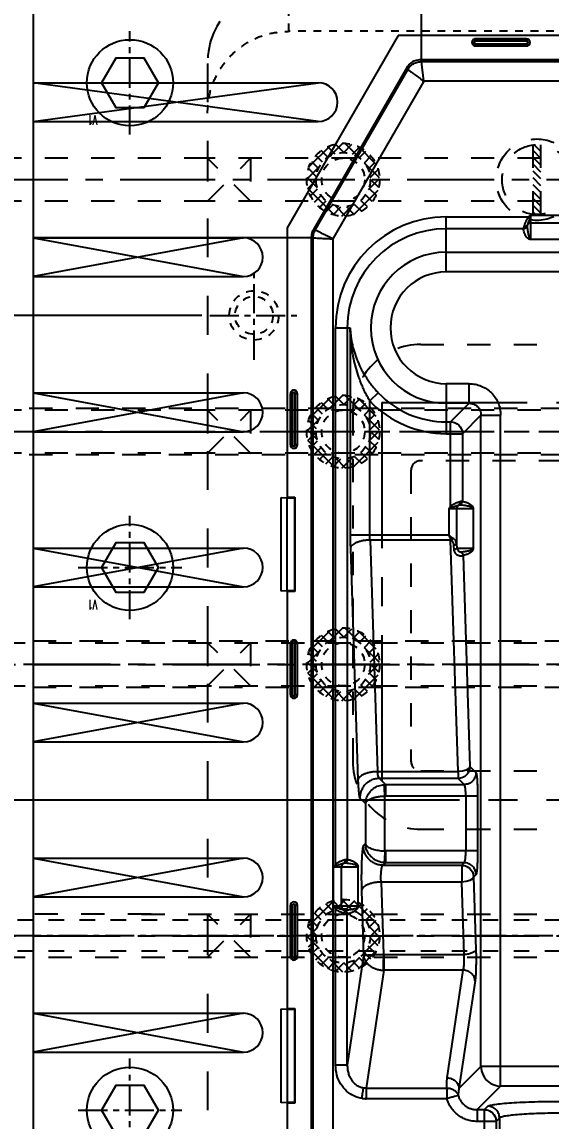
# Model space of a CAD drawing. Extents: x 14103 to 19353, y -3233 to 932.
# Drawn here: x 16831.5 to 16968, y 371.1 to 654.8 of the extents above; entities that cross this region are included whole.
import ezdxf
from ezdxf.enums import TextEntityAlignment as Align

# ---------------------------------------------------------------- set-up
doc = ezdxf.new("R2010")
doc.units = 0
doc.header["$LTSCALE"] = 20
doc.header["$MEASUREMENT"] = 0
for name, pattern in [('CENTER', [0.6, 0.375, -0.075, 0.075, -0.075]), ('DASHED', [0.2, 0.1, -0.1]), ('HIDDEN', [0.2, 0.1, -0.1]), ('SOLID', [0])]:
    doc.linetypes.add(name, pattern=pattern)
doc.layers.get('DEFPOINTS').update_dxf_attribs({"linetype": 'CONTINUOUS'})
for name, color, linetype in [('3a', 7, 'CONTINUOUS'), ('CK_LEVEL_1', 1, 'SOLID'), ('DEFAULT_2', 8, 'HIDDEN'), ('DIM', 3, 'CONTINUOUS'), ('HOLD DOWN', 7, 'CONTINUOUS'), ('OIL', 7, 'CONTINUOUS'), ('SCREW', 7, 'CONTINUOUS'), ('VENTING', 7, 'CONTINUOUS'), ('WATER', 9, 'HIDDEN'), ('water-2', 7, 'CONTINUOUS')]:
    doc.layers.add(name, color=color, linetype=linetype)
doc.styles.add('lxy2', font='txt.shx', dxfattribs={"width": 0.6})
doc.dimstyles.new('10', dxfattribs={"dimtxt": 10, "dimasz": 5, "dimexe": 2.5, "dimexo": 0, "dimgap": 1, "dimtad": 0, "dimdsep": 46, "dimtxsty": 'lxy2', "dimcen": -3, "dimclrd": 113, "dimclre": 113, "dimclrt": 3, "dimazin": 2, "dimtfac": 1, "dimtofl": 0, "dimtmove": 0, "dimatfit": 3, "dimfxl": 1, "dimtolj": 1, "dimtzin": 0, "dimarcsym": 0})

# ---------------------------------------------------------------- blocks, each defined once
blk = doc.blocks.new('*D97')
at = {"layer": 'DEFPOINTS', "color": 0}
for p in [(16564.92, 864.09), (16654.36, 864.09), (17204.36, 164.09)]:
    blk.add_point(p, dxfattribs=at)
at = {"layer": 'DIM', "color": 113, "lineweight": -2}
blk.add_line((16654.36, 864.09), (16564.92, 864.09), dxfattribs=at)
at = {"layer": 'DIM', "color": 3, "insert": (16556.92, 864.09), "char_height": 10, "attachment_point": 5, "style": 'lxy2'}
blk.add_mtext('\\A1;700', dxfattribs=at)
blk = doc.blocks.new('*D88')
at = {"layer": 'DEFPOINTS', "color": 0}
for p in [(16564.92, 709.09), (16854.36, 709.09), (17204.36, 164.09)]:
    blk.add_point(p, dxfattribs=at)
at = {"layer": 'DIM', "color": 113, "lineweight": -2}
blk.add_line((16854.36, 709.09), (16564.92, 709.09), dxfattribs=at)
at = {"layer": 'DIM', "color": 3, "insert": (16555.92, 709.09), "char_height": 10, "attachment_point": 5, "style": 'lxy2'}
blk.add_mtext('\\A1;545', dxfattribs=at)
blk = doc.blocks.new('*D100')
at = {"layer": 'DEFPOINTS', "color": 0}
for p in [(16564.92, 419.09), (16654.36, 419.09), (17204.36, 164.09)]:
    blk.add_point(p, dxfattribs=at)
at = {"layer": 'DIM', "color": 113, "lineweight": -2}
blk.add_line((16654.36, 419.09), (16564.92, 419.09), dxfattribs=at)
at = {"layer": 'DIM', "color": 3, "insert": (16555.92, 419.09), "char_height": 10, "attachment_point": 5, "style": 'lxy2'}
blk.add_mtext('\\A1;255', dxfattribs=at)
blk = doc.blocks.new('*D99')
at = {"layer": 'DEFPOINTS', "color": 0}
for p in [(16564.92, 489.09), (16654.36, 489.09), (17204.36, 164.09)]:
    blk.add_point(p, dxfattribs=at)
at = {"layer": 'DIM', "color": 113, "lineweight": -2}
blk.add_line((16654.36, 489.09), (16564.92, 489.09), dxfattribs=at)
at = {"layer": 'DIM', "color": 3, "insert": (16555.92, 489.09), "char_height": 10, "attachment_point": 5, "style": 'lxy2'}
blk.add_mtext('\\A1;325', dxfattribs=at)
blk = doc.blocks.new('*D98')
at = {"layer": 'DEFPOINTS', "color": 0}
for p in [(16564.92, 549.09), (16661.38, 549.09), (17204.36, 164.09)]:
    blk.add_point(p, dxfattribs=at)
at = {"layer": 'DIM', "color": 113, "lineweight": -2}
blk.add_line((16661.38, 549.09), (16564.92, 549.09), dxfattribs=at)
at = {"layer": 'DIM', "color": 3, "insert": (16555.92, 549.09), "char_height": 10, "attachment_point": 5, "style": 'lxy2'}
blk.add_mtext('\\A1;385', dxfattribs=at)
blk = doc.blocks.new('*D96')
at = {"layer": 'DEFPOINTS', "color": 0}
for p in [(16564.92, 614.09), (16661.38, 614.09), (17204.36, 164.09)]:
    blk.add_point(p, dxfattribs=at)
at = {"layer": 'DIM', "color": 113, "lineweight": -2}
blk.add_line((16661.38, 614.09), (16564.92, 614.09), dxfattribs=at)
at = {"layer": 'DIM', "color": 3, "insert": (16556.42, 614.09), "char_height": 10, "attachment_point": 5, "style": 'lxy2'}
blk.add_mtext('\\A1;450', dxfattribs=at)
blk = doc.blocks.new('*D95')
at = {"layer": 'DEFPOINTS', "color": 0}
for p in [(16564.92, 464.09), (16596.36, 464.09), (17204.36, 164.09)]:
    blk.add_point(p, dxfattribs=at)
at = {"layer": 'DIM', "color": 113, "lineweight": -2}
blk.add_line((16596.36, 464.09), (16564.92, 464.09), dxfattribs=at)
at = {"layer": 'DIM', "color": 3, "insert": (16556.92, 464.09), "char_height": 10, "attachment_point": 5, "style": 'lxy2'}
blk.add_mtext('\\A1;300', dxfattribs=at)
blk = doc.blocks.new('*D94')
at = {"layer": 'DEFPOINTS', "color": 0}
for p in [(16564.92, 579.09), (16877.93, 579.09), (17204.36, 164.09)]:
    blk.add_point(p, dxfattribs=at)
at = {"layer": 'DIM', "color": 113, "lineweight": -2}
for p, q in [((16574.92, 579.09), (16564.92, 579.09)), ((16584.92, 579.09), (16574.92, 579.09)), ((16877.93, 579.09), (16584.92, 579.09))]:
    blk.add_line(p, q, dxfattribs=at)
at = {"layer": 'DIM', "color": 3, "insert": (16556.92, 579.09), "char_height": 10, "attachment_point": 5, "style": 'lxy2'}
blk.add_mtext('\\A1;415', dxfattribs=at)
blk = doc.blocks.new('*D89')
at = {"layer": 'DEFPOINTS', "color": 0}
for p in [(16564.92, 664.09), (16900.36, 664.09), (17204.36, 164.09)]:
    blk.add_point(p, dxfattribs=at)
at = {"layer": 'DIM', "color": 113, "lineweight": -2}
blk.add_line((16900.36, 664.09), (16564.92, 664.09), dxfattribs=at)
at = {"layer": 'DIM', "color": 3, "insert": (16556.92, 664.09), "char_height": 10, "attachment_point": 5, "style": 'lxy2'}
blk.add_mtext('\\A1;500', dxfattribs=at)
blk = doc.blocks.new('*D87')
at = {"layer": 'DEFPOINTS', "color": 0}
for p in [(16564.92, 454.09), (16924.36, 454.09), (17204.36, 164.09)]:
    blk.add_point(p, dxfattribs=at)
at = {"layer": 'DIM', "color": 113, "lineweight": -2}
blk.add_line((16924.36, 454.09), (16564.92, 454.09), dxfattribs=at)
at = {"layer": 'DIM', "color": 3, "insert": (16556.42, 454.09), "char_height": 10, "attachment_point": 5, "style": 'lxy2'}
blk.add_mtext('\\A1;290', dxfattribs=at)
blk = doc.blocks.new('AC_LXY_BLK610')
at = {"layer": 'SCREW', "color": 1, "linetype": 'CENTER'}
for p, q in [((0, 13.33), (0, -13.34)), ((13.33, 0), (-13.34, 0))]:
    blk.add_line(p, q, dxfattribs=at)
at = {"layer": 'SCREW', "color": 0, "linetype": 'ByBlock'}
blk.add_lwpolyline([(-3.67, 6.35), (-7.33, 0), (-3.67, -6.35), (3.67, -6.35), (7.33, 0), (3.67, 6.35)], close=True, dxfattribs=at)
blk.add_circle((0, 0), 11.11, dxfattribs=at)
at = {"layer": 'SCREW', "style": 'lxy2', "width": 0.6}
blk.add_text('V1', height=2.5, dxfattribs=at).set_placement((9.63, 9.63), align=Align.MIDDLE_CENTER)

msp = doc.modelspace()

# ---------------------------------------------------------------- hatches: boundary and pattern name
at = {"layer": 'WATER', "linetype": 'ByBlock'}
h = msp.add_hatch(dxfattribs=at)
h.set_pattern_fill('ANSI37', color=256, scale=15, angle=90, style=0)
h.set_pattern_definition([(225, (17655.6568, 15819.0324), (-1.32582521, 1.32582521), []), (135, (17655.6568, 15819.0324), (1.32582521, 1.32582521), [])])
edge = h.paths.add_edge_path(flags=16)
edge.add_arc((16914.363, 614.09), 7, 0, 360)
edge = h.paths.add_edge_path()
edge.add_arc((16914.363, 614.09), 9.396, 0, 360)
at = {"layer": 'WATER', "linetype": 'HIDDEN', "ltscale": 3}
h = msp.add_hatch(dxfattribs=at)
h.set_pattern_fill('ANSI31', color=256, scale=10, angle=90, style=0)
h.set_pattern_definition([(135, (13093.275, 2274.9012), (-0.88388348, -0.88388348), [])])
h.paths.add_polyline_path([(16963.363, 623.035), (16963.363, 608.53), (16965.363, 608.53), (16965.363, 623.035, 0.0557281)])
h.paths.add_polyline_path([(16965.363, 614.09), (16963.363, 614.09), (16963.363, 608.53), (16965.363, 608.53)], flags=16)
h.paths.add_polyline_path([(16965.363, 619.65), (16963.363, 619.65), (16963.363, 614.09), (16965.363, 614.09)], flags=16)
h.paths.add_polyline_path([(16965.363, 605.146), (16965.363, 619.65), (16963.363, 619.65), (16963.363, 605.146, 0.0557281)])
at = {"layer": 'WATER', "linetype": 'ByBlock'}
h = msp.add_hatch(dxfattribs=at)
h.set_pattern_fill('ANSI37', color=256, scale=15, angle=90, style=0)
h.set_pattern_definition([(225, (17655.6568, 15754.0324), (-1.32582521, 1.32582521), []), (135, (17655.6568, 15754.0324), (1.32582521, 1.32582521), [])])
edge = h.paths.add_edge_path(flags=16)
edge.add_arc((16914.363, 549.09), 7, 0, 360)
edge = h.paths.add_edge_path()
edge.add_arc((16914.363, 549.09), 9.396, 0, 360)
h = msp.add_hatch(dxfattribs=at)
h.set_pattern_fill('ANSI37', color=256, scale=15, angle=90, style=0)
h.set_pattern_definition([(225, (17655.6568, 15694.0324), (-1.32582521, 1.32582521), []), (135, (17655.6568, 15694.0324), (1.32582521, 1.32582521), [])])
edge = h.paths.add_edge_path(flags=16)
edge.add_arc((16914.363, 489.09), 7, 0, 360)
edge = h.paths.add_edge_path()
edge.add_arc((16914.363, 489.09), 9.396, 0, 360)
h = msp.add_hatch(dxfattribs=at)
h.set_pattern_fill('ANSI37', color=256, scale=15, angle=90, style=0)
h.set_pattern_definition([(135, (17655.6568, -14785.852), (-1.32582521, -1.32582521), []), (225, (17655.6568, -14785.852), (1.32582521, -1.32582521), [])])
edge = h.paths.add_edge_path(flags=16)
edge.add_arc((16914.363, 419.09), 7, 0, 360)
edge = h.paths.add_edge_path()
edge.add_arc((16914.363, 419.09), 9.396, 0, 360)

# ---------------------------------------------------------------- linework, layer by layer
at = {"layer": '3a', "color": 4, "linetype": 'Continuous'}
for p, q in [((16928.538, 651.271), (16899.878, 601.632)), ((16989.421, 651.271), (16928.538, 651.271)), ((16961.686, 650.408), (16948.491, 650.408)), ((16948.491, 649.839), (16948.491, 650.408)), ((16948.491, 650.372), (16961.686, 650.372)), ((16961.686, 649.839), (16948.491, 649.839)), ((16961.686, 650.408), (16961.686, 649.839)), ((16948.491, 649.151), (16961.686, 649.151)), ((16948.491, 648.581), (16948.491, 649.151)), ((16961.686, 648.617), (16948.491, 648.617)), ((16948.491, 648.581), (16961.686, 648.581)), ((16961.686, 648.581), (16961.686, 649.151)), ((16982.601, 645.018), (16934.288, 645.018)), ((16934.288, 645.018), (16934.558, 644.551)), ((16934.558, 644.551), (16982.147, 644.551)), ((16935.143, 639.479), (16934.558, 644.551)), ((16930.774, 642.989), (16906.675, 601.248)), ((16907.142, 601.123), (16931.044, 642.522)), ((16931.044, 642.522), (16930.774, 642.989)), ((16935.143, 639.479), (16911.67, 598.822)), ((16981.213, 639.479), (16935.143, 639.479)), ((16940.974, 604.48), (16962.13, 604.48)), ((16940.974, 590.306), (16940.974, 604.48)), ((16962.13, 604.48), (16962.461, 604.064)), ((16962.793, 604.967), (16972.943, 604.967)), ((16962.793, 598.661), (16962.793, 604.967)), ((16899.878, 601.632), (16899.878, 532.245)), ((16962.793, 602.949), (16972.943, 602.949)), ((16906.132, 599.219), (16906.132, 286.674)), ((16906.598, 599.094), (16906.132, 599.219)), ((16906.598, 286.674), (16906.598, 599.094)), ((16906.675, 601.248), (16907.142, 601.123)), ((16911.67, 598.822), (16911.67, 286.674)), ((16960.865, 601.442), (16940.974, 601.442)), ((16972.943, 598.658), (16962.793, 598.658)), ((16940.974, 595.369), (16995.784, 595.369)), ((16995.784, 590.306), (16940.974, 590.306)), ((16912.385, 437.498), (16912.385, 575.89)), ((16912.385, 575.89), (16916.172, 575.89)), ((16915.423, 575.89), (16915.423, 438.763)), ((16916.172, 575.89), (16916.172, 522.434)), ((16923.43, 559.114), (16921.235, 557.015)), ((16940.974, 561.475), (16940.974, 548.578)), ((16946.879, 561.475), (16940.974, 561.475)), ((16946.879, 556.412), (16946.879, 561.475)), ((16900.741, 558.889), (16900.741, 545.694)), ((16900.741, 558.889), (16901.311, 558.889)), ((16900.777, 545.694), (16900.777, 558.889)), ((16901.311, 558.889), (16901.311, 545.694)), ((16901.999, 545.694), (16901.999, 558.889)), ((16902.568, 558.889), (16901.999, 558.889)), ((16902.533, 558.889), (16902.533, 545.694)), ((16902.568, 545.694), (16902.568, 558.889)), ((16921.235, 522.434), (16921.235, 557.015)), ((16946.879, 556.412), (16940.974, 556.412)), ((16942.083, 551.616), (16946.879, 556.412)), ((16949.916, 553.374), (16945.12, 548.578)), ((16949.916, 385.376), (16949.916, 553.374)), ((16949.916, 553.374), (16954.979, 553.374)), ((16954.979, 380.314), (16954.979, 553.374)), ((16940.974, 551.616), (16942.083, 551.616)), ((16942.083, 529.863), (16942.083, 551.616)), ((16940.974, 548.578), (16945.12, 548.578)), ((16945.12, 548.578), (16945.12, 531.128)), ((16901.311, 545.694), (16900.741, 545.694)), ((16902.568, 545.694), (16901.999, 545.694)), ((16898.356, 507.983), (16898.356, 532.147)), ((16898.356, 532.147), (16899.878, 532.068)), ((16899.878, 532.245), (16901.908, 532.245)), ((16899.878, 508.062), (16899.878, 532.068)), ((16899.878, 532.068), (16901.82, 532.068)), ((16900.073, 532.245), (16899.985, 532.157)), ((16901.82, 532.068), (16901.908, 532.245)), ((16901.82, 532.068), (16901.82, 508.062)), ((16901.908, 532.245), (16901.908, 507.885)), ((16941.595, 529.2), (16941.595, 522.434)), ((16947.901, 529.2), (16941.595, 529.2)), ((16942.498, 529.532), (16942.083, 529.863)), ((16943.614, 529.2), (16943.614, 520.168)), ((16947.904, 529.2), (16947.904, 519.05)), ((16941.595, 522.434), (16916.172, 522.434)), ((16942.083, 521.147), (16921.288, 521.147)), ((16921.288, 521.147), (16923.236, 461.416)), ((16942.083, 521.382), (16942.083, 521.147)), ((16944.03, 461.416), (16942.083, 521.147)), ((16942.841, 519.757), (16942.906, 518.641)), ((16943.614, 520.168), (16943.669, 519.05)), ((16916.225, 519.002), (16918.173, 459.271)), ((16943.669, 519.05), (16947.901, 519.05)), ((16945.292, 517.153), (16947.068, 462.702)), ((16899.878, 508.062), (16898.356, 507.983)), ((16901.82, 508.062), (16899.878, 508.062)), ((16899.878, 507.885), (16899.878, 400.295)), ((16901.908, 507.885), (16899.878, 507.885)), ((16900.073, 507.885), (16899.985, 507.973)), ((16901.908, 507.885), (16901.82, 508.062)), ((16900.741, 494.436), (16900.741, 481.241)), ((16900.741, 494.436), (16901.311, 494.436)), ((16900.777, 481.241), (16900.777, 494.436)), ((16901.311, 494.436), (16901.311, 481.241)), ((16901.999, 481.241), (16901.999, 494.436)), ((16902.568, 494.436), (16901.999, 494.436)), ((16902.533, 494.436), (16902.533, 481.241)), ((16902.568, 481.241), (16902.568, 494.436)), ((16901.311, 481.241), (16900.741, 481.241)), ((16902.568, 481.241), (16901.999, 481.241)), ((16947.068, 462.702), (16948.646, 461.125)), ((16923.236, 461.416), (16944.03, 461.416)), ((16944.03, 459.665), (16923.711, 459.665)), ((16923.711, 459.665), (16925.288, 458.087)), ((16944.03, 461.416), (16944.03, 459.665)), ((16945.608, 458.087), (16944.03, 459.665)), ((16925.288, 458.087), (16945.608, 458.087)), ((16925.288, 458.087), (16925.288, 455.05)), ((16918.648, 454.602), (16920.094, 453.157)), ((16925.156, 440.955), (16925.156, 455.045)), ((16949.042, 455.05), (16925.288, 455.05)), ((16946.004, 455.05), (16946.004, 440.951)), ((16949.042, 455.05), (16949.042, 440.951)), ((16920.094, 453.157), (16920.094, 442.844)), ((16920.094, 442.844), (16919.577, 442.327)), ((16949.042, 440.951), (16925.288, 440.951)), ((16925.288, 440.951), (16925.288, 437.913)), ((16912.385, 437.498), (16912.801, 437.167)), ((16925.288, 437.913), (16924.639, 437.264)), ((16924.639, 437.264), (16944.959, 437.264)), ((16945.608, 437.913), (16925.288, 437.913)), ((16944.959, 437.264), (16945.608, 437.913)), ((16944.959, 437.264), (16944.959, 432.94)), ((16911.897, 436.835), (16918.204, 436.835)), ((16911.897, 426.685), (16911.897, 436.835)), ((16913.916, 426.685), (16913.916, 436.835)), ((16918.207, 426.685), (16918.207, 436.835)), ((16948.646, 434.876), (16947.997, 434.226)), ((16947.997, 434.226), (16948.606, 415.54)), ((16944.959, 432.94), (16924.164, 432.94)), ((16924.164, 432.94), (16924.773, 414.253)), ((16945.568, 414.253), (16944.959, 432.94)), ((16919.102, 430.795), (16919.651, 413.948)), ((16900.741, 426.939), (16900.741, 413.744)), ((16900.741, 426.939), (16901.311, 426.939)), ((16900.777, 413.744), (16900.777, 426.939)), ((16901.311, 426.939), (16901.311, 413.744)), ((16901.999, 413.744), (16901.999, 426.939)), ((16901.999, 426.939), (16902.568, 426.939)), ((16902.533, 426.939), (16902.533, 413.744)), ((16902.568, 413.744), (16902.568, 426.939)), ((16918.204, 426.685), (16911.897, 426.685)), ((16912.385, 426.023), (16912.801, 426.354)), ((16912.385, 385.753), (16912.385, 426.023)), ((16915.423, 385.753), (16915.423, 424.758)), ((16924.773, 414.253), (16945.568, 414.253)), ((16924.842, 414.253), (16924.842, 410.206)), ((16901.311, 413.744), (16900.741, 413.744)), ((16902.568, 413.744), (16901.999, 413.744)), ((16919.651, 413.948), (16915.423, 385.753)), ((16924.842, 410.206), (16920.285, 379.817)), ((16945.362, 410.206), (16924.842, 410.206)), ((16941.201, 382.459), (16945.362, 410.206)), ((16948.4, 407.447), (16944.239, 379.699)), ((16898.356, 376.033), (16898.356, 400.197)), ((16898.356, 400.197), (16899.878, 400.118)), ((16899.878, 400.295), (16901.908, 400.295)), ((16899.878, 400.118), (16899.878, 376.112)), ((16899.878, 400.118), (16901.82, 400.118)), ((16900.073, 400.295), (16899.985, 400.207)), ((16901.908, 400.295), (16901.82, 400.118)), ((16901.82, 400.118), (16901.82, 376.112)), ((16901.908, 400.295), (16901.908, 375.935)), ((16915.423, 385.753), (16912.385, 385.753)), ((16944.239, 379.699), (16949.916, 385.376)), ((16975.669, 385.376), (16949.916, 385.376)), ((16954.979, 380.314), (16948.905, 374.24)), ((16970.607, 380.314), (16954.979, 380.314)), ((16920.285, 379.817), (16941.121, 379.817)), ((16920.285, 379.817), (16920.285, 377.058)), ((16941.121, 379.817), (16941.121, 377.058)), ((16899.878, 376.112), (16898.356, 376.033)), ((16901.82, 376.112), (16899.878, 376.112)), ((16899.878, 375.935), (16899.878, 286.674)), ((16901.908, 375.935), (16899.878, 375.935)), ((16900.073, 375.935), (16899.985, 376.023)), ((16901.908, 375.935), (16901.82, 376.112)), ((16941.121, 377.058), (16920.285, 377.058)), ((16950.8, 374.24), (16951.675, 375.115)), ((16948.905, 374.24), (16948.905, 371.203)), ((16948.905, 374.24), (16950.8, 374.24)), ((16950.8, 362.917), (16950.8, 374.24)), ((16954.712, 372.078), (16953.837, 371.203)), ((16954.712, 372.078), (16954.712, 365.08)), ((16953.837, 371.203), (16948.905, 371.203)), ((16953.837, 371.203), (16953.837, 365.954))]:
    msp.add_line(p, q, dxfattribs=at)
for points in [[(16962.793, 602.949), (16962.431, 602.882), (16962.117, 602.693), (16961.892, 602.404)], [(16942.083, 551.616), (16942.393, 551.599), (16942.711, 551.547), (16943.057, 551.451), (16943.422, 551.299), (16943.795, 551.079), (16944.165, 550.78), (16944.514, 550.387), (16944.815, 549.892), (16945.033, 549.287), (16945.12, 548.578)], [(16944.158, 530.101), (16943.87, 529.876), (16943.68, 529.562), (16943.614, 529.2)], [(16942.241, 521.153), (16942.188, 521.151), (16942.135, 521.149), (16942.083, 521.147)], [(16947.068, 462.702), (16946.784, 462.228), (16946.113, 461.82), (16945.151, 461.536), (16944.03, 461.416)], [(16947.068, 462.702), (16946.98, 461.992), (16946.762, 461.387), (16946.46, 460.892), (16946.112, 460.501), (16945.744, 460.202), (16945.372, 459.984), (16945.011, 459.832), (16944.669, 459.736), (16944.355, 459.684), (16944.03, 459.665)], [(16914.461, 437.736), (16914.172, 437.511), (16913.982, 437.197), (16913.916, 436.835)], [(16944.959, 437.264), (16945.269, 437.247), (16945.588, 437.195), (16945.933, 437.099), (16946.298, 436.947), (16946.671, 436.727), (16947.042, 436.428), (16947.39, 436.035), (16947.691, 435.54), (16947.909, 434.935), (16947.997, 434.226)], [(16947.997, 434.226), (16947.712, 433.751), (16947.04, 433.343), (16946.076, 433.059), (16944.959, 432.94)], [(16913.916, 426.685), (16913.982, 426.324), (16914.172, 426.01), (16914.461, 425.784)], [(16949.916, 385.376), (16950.049, 384.249), (16950.378, 383.286), (16950.833, 382.491), (16951.36, 381.853), (16951.921, 381.357), (16952.488, 380.981), (16953.044, 380.708), (16953.575, 380.519), (16954.07, 380.4), (16954.518, 380.337), (16954.979, 380.314)], [(16950.8, 374.24), (16951.11, 374.223), (16951.428, 374.171), (16951.774, 374.075), (16952.139, 373.923), (16952.512, 373.703), (16952.882, 373.404), (16953.231, 373.012), (16953.532, 372.516), (16953.75, 371.912), (16953.837, 371.203)]]:
    msp.add_lwpolyline(points, dxfattribs=at)
for centre, radius, start, end in [((16948.491, 649.495), 0.913, 89.99998, 270.00002), ((16948.491, 649.495), 0.878, 90, 270), ((16948.491, 649.495), 0.344, 90, 270), ((16961.686, 649.495), 0.913, 270.00001, 89.99999), ((16961.686, 649.495), 0.878, 270, 90), ((16961.686, 649.495), 0.344, 270, 90), ((16940.974, 575.89), 28.589, 90, 180), ((16940.974, 575.89), 25.552, 90, 180), ((16940.974, 575.89), 19.478, 90, 270), ((16940.974, 575.89), 14.416, 90, 270), ((16901.655, 558.889), 0.913, 359.99999, 180.00001), ((16901.655, 558.889), 0.878, 360, 180), ((16901.655, 558.889), 0.344, 360, 180), ((16940.974, 575.89), 24.274, 223.71752, 270), ((16940.974, 575.89), 27.312, 223.71752, 270), ((16901.655, 545.694), 0.913, 180, 0), ((16901.655, 545.694), 0.878, 180, 0), ((16901.655, 545.694), 0.344, 180, 0), ((16901.655, 494.436), 0.913, 359.99999, 180.00001), ((16901.655, 494.436), 0.878, 360, 180), ((16901.655, 494.436), 0.344, 360, 180), ((16901.655, 481.241), 0.913, 180.00001, 359.99999), ((16901.655, 481.241), 0.878, 180, 0), ((16901.655, 481.241), 0.344, 180, 0), ((16901.655, 426.939), 0.913, 0.00001, 179.99999), ((16901.655, 426.939), 0.878, 360, 180), ((16901.655, 426.939), 0.344, 360, 180), ((16901.655, 413.744), 0.913, 180.00001, 359.99999), ((16901.655, 413.744), 0.878, 180, 0), ((16901.655, 413.744), 0.344, 180, 0)]:
    msp.add_arc(centre, radius, start, end, dxfattribs=at)
for points in [[(16934.288, 645.018), (16932.9, 644.773), (16931.68, 644.068), (16930.774, 642.989)], [(16931.044, 642.522), (16931.689, 643.362), (16932.529, 644.006), (16933.508, 644.412), (16934.558, 644.551)], [(16931.044, 642.522), (16931.277, 642.348), (16931.872, 641.907), (16932.773, 641.238), (16933.9, 640.402), (16935.143, 639.479)], [(16962.13, 604.48), (16961.923, 604.201), (16961.735, 603.899), (16961.567, 603.581), (16961.415, 603.254), (16961.283, 602.931), (16961.168, 602.618), (16961.071, 602.326), (16960.991, 602.064)], [(16962.13, 604.48), (16962.458, 604.728), (16962.793, 604.967)], [(16962.793, 604.967), (16962.625, 604.499), (16962.461, 604.064)], [(16960.865, 601.442), (16961.178, 601.491), (16961.46, 601.634), (16961.684, 601.857), (16961.829, 602.138)], [(16960.991, 602.064), (16960.927, 601.823), (16960.877, 601.562), (16960.865, 601.442)], [(16960.991, 602.064), (16961.273, 602.051), (16961.892, 602.404)], [(16961.892, 602.404), (16961.86, 602.31), (16961.829, 602.138)], [(16961.829, 602.138), (16961.85, 601.852), (16961.872, 601.59), (16961.921, 601.128), (16961.973, 600.739), (16962.025, 600.411), (16962.077, 600.134), (16962.152, 599.796), (16962.223, 599.533), (16962.31, 599.27), (16962.424, 599.006), (16962.568, 598.787), (16962.793, 598.661)], [(16962.461, 604.064), (16962.358, 603.784), (16962.264, 603.515), (16962.18, 603.264), (16962.038, 602.836), (16961.892, 602.404)], [(16906.675, 601.248), (16906.376, 600.607), (16906.193, 599.924), (16906.132, 599.219)], [(16906.598, 599.094), (16906.737, 600.144), (16907.142, 601.123)], [(16906.598, 599.094), (16906.889, 599.079), (16907.627, 599.039), (16908.744, 598.979), (16910.136, 598.905), (16911.67, 598.822)], [(16911.67, 598.822), (16910.3, 599.519), (16909.057, 600.15), (16908.06, 600.656), (16907.401, 600.991), (16907.142, 601.123)], [(16962.793, 598.658), (16962.527, 598.693), (16962.285, 598.787), (16962.054, 598.936), (16961.864, 599.107), (16961.694, 599.303), (16961.507, 599.575), (16961.358, 599.846), (16961.202, 600.193), (16961.099, 600.478), (16960.999, 600.816), (16960.865, 601.442)], [(16921.235, 557.015), (16920.639, 558.06), (16920.081, 559.134), (16919.559, 560.239), (16919.073, 561.375), (16918.957, 561.664), (16918.843, 561.953), (16918.625, 562.533), (16918.219, 563.702), (16917.523, 566.071), (16916.972, 568.49), (16916.857, 569.103), (16916.75, 569.717), (16916.565, 570.946), (16916.299, 573.41), (16916.219, 574.648), (16916.191, 575.268), (16916.172, 575.89)], [(16916.172, 575.89), (16916.202, 575.336), (16916.243, 574.783), (16916.364, 573.682), (16916.751, 571.489), (16917.02, 570.396), (16917.174, 569.851), (16917.341, 569.305), (16918.133, 567.156), (16919.13, 565.052), (16919.711, 564.015), (16920.023, 563.499), (16920.185, 563.242), (16920.351, 562.986), (16921.044, 561.978), (16921.788, 560.997), (16922.582, 560.042), (16923.43, 559.114)], [(16946.879, 561.475), (16948.461, 561.319), (16949.981, 560.859), (16951.382, 560.111), (16952.609, 559.104), (16953.615, 557.878), (16954.363, 556.477), (16954.823, 554.957), (16954.979, 553.374)], [(16946.879, 556.412), (16947.476, 556.358), (16948.05, 556.189), (16948.577, 555.91), (16949.038, 555.533), (16949.414, 555.073), (16949.693, 554.545), (16949.862, 553.972), (16949.916, 553.374)], [(16944.499, 531.002), (16943.944, 530.825), (16943.63, 530.709), (16943.307, 530.577), (16942.982, 530.426), (16942.661, 530.256), (16942.36, 530.07), (16942.083, 529.863)], [(16944.158, 530.101), (16944.511, 530.72), (16944.499, 531.002)], [(16944.425, 530.164), (16944.705, 530.309), (16944.928, 530.533), (16945.071, 530.815), (16945.12, 531.128)], [(16945.12, 531.128), (16944.927, 531.104), (16944.499, 531.002)], [(16945.12, 531.128), (16945.555, 531.042), (16945.922, 530.945), (16946.232, 530.842), (16946.495, 530.738), (16946.814, 530.585), (16947.064, 530.437), (16947.314, 530.255), (16947.532, 530.05), (16947.7, 529.836), (16947.83, 529.587), (16947.904, 529.2)], [(16942.083, 529.863), (16941.834, 529.535), (16941.595, 529.2)], [(16942.498, 529.532), (16942.064, 529.368), (16941.595, 529.2)], [(16944.158, 530.101), (16943.9, 530.012), (16943.525, 529.889), (16943.175, 529.772), (16942.777, 529.635), (16942.498, 529.532)], [(16944.425, 530.164), (16944.388, 530.162), (16944.158, 530.101)], [(16947.903, 529.2), (16947.762, 529.436), (16947.354, 529.659), (16946.941, 529.795), (16946.429, 529.916), (16945.828, 530.019), (16945.155, 530.103), (16944.425, 530.164)], [(16916.172, 522.434), (16916.186, 520.677), (16916.225, 519.002)], [(16921.288, 521.147), (16921.248, 521.775), (16921.235, 522.434)], [(16942.571, 521.733), (16942.092, 522.081), (16941.595, 522.434)], [(16941.595, 522.434), (16941.843, 521.905), (16942.083, 521.382)], [(16921.288, 521.147), (16920.338, 521.084), (16919.421, 520.947), (16918.57, 520.741), (16917.816, 520.473), (16917.185, 520.154), (16916.699, 519.793), (16916.375, 519.405), (16916.225, 519.002)], [(16942.571, 521.733), (16942.338, 521.549), (16942.083, 521.382)], [(16942.083, 521.382), (16942.241, 521.153)], [(16942.781, 521.58), (16942.532, 521.353), (16942.241, 521.153)], [(16942.241, 521.153), (16942.691, 520.484), (16942.795, 520.127), (16942.841, 519.757)], [(16942.781, 521.58), (16942.571, 521.733)], [(16943.614, 520.168), (16943.543, 520.539), (16943.397, 520.899), (16942.781, 521.58)], [(16943.614, 520.168), (16943.131, 519.82), (16942.841, 519.757)], [(16943.669, 519.05), (16943.192, 518.704), (16942.906, 518.641)], [(16942.906, 518.641), (16942.941, 518.408), (16943.066, 518.078), (16943.271, 517.779), (16943.638, 517.449), (16944.072, 517.214), (16944.889, 517.039), (16945.162, 517.069), (16945.292, 517.153)], [(16943.669, 519.05), (16943.688, 518.933), (16943.822, 518.61), (16944.003, 518.394), (16944.213, 518.241), (16944.483, 518.129), (16944.64, 518.102)], [(16944.64, 518.102), (16944.906, 518.124), (16945.376, 518.172), (16945.773, 518.223), (16946.108, 518.275), (16946.391, 518.327), (16946.736, 518.403), (16947.004, 518.474), (16947.274, 518.561), (16947.509, 518.658), (16947.734, 518.791), (16947.901, 519.05)], [(16944.64, 518.102), (16944.905, 517.952), (16945.113, 517.729), (16945.246, 517.455), (16945.292, 517.153)], [(16947.904, 519.05), (16947.869, 518.784), (16947.774, 518.541), (16947.623, 518.308), (16947.45, 518.116), (16947.25, 517.945), (16946.973, 517.756), (16946.697, 517.605), (16946.341, 517.449), (16946.049, 517.345), (16945.703, 517.245), (16945.292, 517.153)], [(16923.236, 461.416), (16922.285, 461.352), (16921.369, 461.215), (16920.518, 461.009), (16919.764, 460.742), (16919.132, 460.422), (16918.646, 460.062), (16918.323, 459.673), (16918.173, 459.271)], [(16923.711, 459.665), (16922.726, 459.563), (16921.779, 459.272), (16920.906, 458.803), (16920.139, 458.173), (16919.51, 457.407), (16919.04, 456.534), (16918.749, 455.587), (16918.648, 454.602)], [(16923.711, 459.665), (16923.528, 459.901), (16923.369, 460.444), (16923.317, 460.735), (16923.272, 461.061), (16923.236, 461.416)], [(16948.646, 461.125), (16948.585, 460.534), (16948.41, 459.966), (16948.129, 459.442), (16947.751, 458.982), (16947.291, 458.604), (16946.767, 458.323), (16946.199, 458.148), (16945.608, 458.087)], [(16948.646, 461.125), (16948.724, 460.939), (16948.799, 460.546), (16948.868, 459.961), (16948.927, 459.203), (16948.976, 458.299), (16949.012, 457.282), (16949.034, 456.186), (16949.042, 455.05)], [(16918.173, 459.271), (16918.209, 458.325), (16918.254, 457.456), (16918.307, 456.68), (16918.366, 456.011), (16918.431, 455.459), (16918.5, 455.036), (16918.573, 454.749), (16918.648, 454.602)], [(16920.094, 453.157), (16920.384, 454.665), (16921.12, 456.013), (16922.206, 457.074), (16923.526, 457.774), (16924.959, 458.076)], [(16925.288, 458.087), (16924.959, 458.076)], [(16925.156, 455.045), (16925.084, 456.156), (16925.022, 457.113), (16924.978, 457.784), (16924.959, 458.076)], [(16946.004, 455.05), (16945.997, 455.618), (16945.974, 456.166), (16945.938, 456.675), (16945.89, 457.126), (16945.83, 457.505), (16945.725, 457.909), (16945.608, 458.087)], [(16925.156, 455.045), (16924.681, 455.025), (16924.21, 454.988), (16923.747, 454.934), (16923.296, 454.866), (16922.448, 454.684), (16921.695, 454.448), (16921.063, 454.167), (16920.576, 453.851), (16920.248, 453.51), (16920.094, 453.157)], [(16925.156, 455.045), (16925.288, 455.05)], [(16920.094, 442.844), (16920.444, 442.264), (16921.234, 441.747), (16922.363, 441.339), (16923.711, 441.071), (16925.156, 440.955)], [(16924.959, 437.925), (16924.486, 437.979), (16924.018, 438.075), (16923.561, 438.214), (16923.118, 438.393), (16922.289, 438.867), (16921.56, 439.481), (16920.958, 440.212), (16920.503, 441.037), (16920.212, 441.924), (16920.094, 442.844)], [(16919.576, 442.327), (16919.508, 442.199), (16919.442, 441.955), (16919.317, 441.131), (16919.21, 439.905), (16919.127, 438.348), (16919.072, 436.55), (16919.049, 434.616), (16919.059, 432.66), (16919.102, 430.795)], [(16924.639, 437.264), (16923.654, 437.366), (16922.707, 437.656), (16921.834, 438.126), (16921.068, 438.756), (16920.438, 439.522), (16919.969, 440.395), (16919.678, 441.342), (16919.577, 442.327)], [(16925.156, 440.955), (16925.084, 439.845), (16925.022, 438.888), (16924.978, 438.217), (16924.959, 437.925)], [(16925.288, 440.951), (16925.156, 440.955)], [(16945.608, 437.913), (16945.725, 438.092), (16945.83, 438.495), (16945.89, 438.874), (16945.938, 439.326), (16945.974, 439.835), (16945.997, 440.383), (16946.004, 440.951)], [(16949.042, 440.951), (16949.034, 439.815), (16949.012, 438.719), (16948.976, 437.701), (16948.927, 436.797), (16948.868, 436.039), (16948.799, 435.454), (16948.724, 435.061), (16948.646, 434.876)], [(16911.897, 436.835), (16912.136, 437.17), (16912.385, 437.498)], [(16912.801, 437.167), (16912.366, 437.003), (16911.897, 436.835)], [(16914.801, 438.637), (16914.247, 438.46), (16913.932, 438.344), (16913.61, 438.212), (16913.284, 438.061), (16912.964, 437.891), (16912.662, 437.705), (16912.385, 437.498)], [(16914.461, 437.736), (16914.202, 437.647), (16913.828, 437.524), (16913.477, 437.407), (16913.079, 437.27), (16912.801, 437.167)], [(16914.801, 438.637), (16914.814, 438.355), (16914.461, 437.736)], [(16914.727, 437.799), (16914.69, 437.797), (16914.461, 437.736)], [(16915.423, 438.763), (16915.373, 438.45), (16915.23, 438.168), (16915.008, 437.944), (16914.727, 437.799)], [(16918.205, 436.835), (16918.065, 437.071), (16917.656, 437.294), (16917.244, 437.43), (16916.731, 437.551), (16916.131, 437.654), (16915.457, 437.738), (16914.727, 437.799)], [(16915.423, 438.763), (16915.23, 438.739), (16914.801, 438.637)], [(16915.423, 438.763), (16915.857, 438.677), (16916.225, 438.58), (16916.535, 438.477), (16916.797, 438.373), (16917.117, 438.22), (16917.366, 438.072), (16917.617, 437.89), (16917.834, 437.685), (16918.003, 437.471), (16918.133, 437.222), (16918.207, 436.835)], [(16924.164, 432.94), (16924.122, 433.639), (16924.112, 434.373), (16924.135, 435.098), (16924.19, 435.772), (16924.273, 436.356), (16924.38, 436.816), (16924.504, 437.125), (16924.639, 437.264)], [(16925.288, 437.913), (16924.959, 437.925)], [(16948.646, 434.876), (16948.585, 435.466), (16948.41, 436.035), (16948.129, 436.559), (16947.751, 437.018), (16947.291, 437.396), (16946.767, 437.678), (16946.199, 437.852), (16945.608, 437.913)], [(16924.164, 432.94), (16923.214, 432.876), (16922.297, 432.739), (16921.447, 432.533), (16920.692, 432.266), (16920.061, 431.946), (16919.575, 431.586), (16919.251, 431.197), (16919.102, 430.795)], [(16912.385, 426.023), (16912.136, 426.35), (16911.897, 426.685)], [(16911.897, 426.685), (16912.366, 426.518), (16912.801, 426.354)], [(16912.385, 426.023), (16912.663, 425.815), (16912.966, 425.628), (16913.283, 425.459), (16913.611, 425.308), (16913.934, 425.176), (16914.247, 425.061), (16914.539, 424.964), (16914.801, 424.883)], [(16912.801, 426.354), (16913.08, 426.25), (16913.35, 426.157), (16913.6, 426.072), (16914.029, 425.93), (16914.461, 425.784)], [(16914.801, 424.883), (16914.814, 425.165), (16914.461, 425.784)], [(16914.461, 425.784), (16914.555, 425.753), (16914.727, 425.721)], [(16914.727, 425.722), (16915.013, 425.742), (16915.275, 425.765), (16915.736, 425.814), (16916.126, 425.866), (16916.454, 425.918), (16916.731, 425.97), (16917.068, 426.045), (16917.331, 426.116), (16917.594, 426.203), (16917.858, 426.317), (16918.078, 426.46), (16918.204, 426.685)], [(16915.423, 424.758), (16915.373, 425.07), (16915.23, 425.352), (16915.008, 425.577), (16914.727, 425.722)], [(16918.207, 426.685), (16918.172, 426.42), (16918.078, 426.178), (16917.929, 425.946), (16917.758, 425.757), (16917.561, 425.587), (16917.29, 425.4), (16917.019, 425.25), (16916.671, 425.095), (16916.386, 424.992), (16916.049, 424.891), (16915.423, 424.758)], [(16914.801, 424.883), (16915.042, 424.82), (16915.302, 424.769), (16915.423, 424.758)], [(16919.651, 413.948), (16920.016, 414.042), (16920.824, 414.127), (16921.97, 414.193), (16923.328, 414.236), (16924.773, 414.254)], [(16924.808, 414.254), (16924.753, 413.692), (16924.734, 413.102), (16924.716, 412.507), (16924.701, 411.93), (16924.688, 411.392), (16924.679, 410.915), (16924.673, 410.517), (16924.671, 410.212)], [(16945.362, 410.206), (16945.434, 410.511), (16945.496, 410.909), (16945.546, 411.387), (16945.582, 411.925), (16945.603, 412.503), (16945.608, 413.099), (16945.596, 413.69), (16945.568, 414.253)], [(16948.606, 415.54), (16948.516, 415.298), (16948.322, 415.065), (16948.03, 414.849), (16947.651, 414.657), (16947.199, 414.497), (16946.688, 414.373), (16946.138, 414.291), (16945.568, 414.253)], [(16948.606, 415.54), (16948.634, 414.414), (16948.645, 413.232), (16948.641, 412.04), (16948.62, 410.883), (16948.584, 409.807), (16948.534, 408.852), (16948.472, 408.055), (16948.4, 407.447)], [(16919.651, 413.948), (16919.793, 413.247), (16920.108, 412.57), (16920.587, 411.943), (16921.212, 411.386), (16921.961, 410.92), (16922.808, 410.561), (16923.258, 410.426), (16923.722, 410.322), (16924.194, 410.251), (16924.671, 410.212)], [(16924.842, 410.206), (16924.671, 410.212)], [(16948.4, 407.447), (16948.326, 407.975), (16948.143, 408.484), (16947.857, 408.955), (16947.479, 409.37), (16947.023, 409.714), (16946.504, 409.974), (16945.944, 410.14), (16945.362, 410.206)], [(16919.256, 377.091), (16917.129, 377.768), (16915.267, 379.01), (16913.749, 380.834), (16912.742, 383.143), (16912.385, 385.753)], [(16915.423, 385.753), (16915.486, 384.673), (16915.704, 383.635), (16916.071, 382.671), (16916.575, 381.809), (16917.201, 381.078), (16917.93, 380.498), (16918.738, 380.089), (16919.602, 379.863)], [(16941.121, 379.817), (16941.08, 381.117), (16941.201, 382.459)], [(16941.201, 382.459), (16941.783, 382.392), (16942.343, 382.226), (16942.862, 381.966), (16943.318, 381.622), (16943.696, 381.207), (16943.982, 380.737), (16944.165, 380.228), (16944.239, 379.699)], [(16919.194, 377.098), (16919.32, 377.957), (16919.435, 378.751), (16919.532, 379.397), (16919.602, 379.863)], [(16919.602, 379.863), (16920.285, 379.817)], [(16941.121, 379.817), (16941.606, 379.79), (16942.079, 379.693), (16942.527, 379.529), (16942.939, 379.301), (16943.305, 379.016), (16943.615, 378.681), (16943.861, 378.305), (16944.037, 377.896)], [(16944.037, 377.896), (16943.753, 377.814), (16943.096, 377.625), (16942.152, 377.354), (16941.121, 377.058)], [(16944.239, 379.699), (16944.086, 378.783), (16944.037, 377.896)], [(16944.037, 377.896), (16944.323, 377.131), (16944.729, 376.424), (16945.244, 375.791), (16945.854, 375.251), (16946.543, 374.816), (16947.295, 374.497), (16948.089, 374.304), (16948.905, 374.24)], [(16919.256, 377.091), (16919.557, 377.085), (16919.92, 377.071), (16920.285, 377.058)], [(16948.905, 371.203), (16947.603, 371.309), (16946.335, 371.62), (16945.135, 372.132), (16944.032, 372.829), (16943.057, 373.695), (16942.233, 374.706), (16941.583, 375.837), (16941.121, 377.058)], [(16951.675, 375.115), (16951.885, 375.241), (16952.263, 375.364), (16953.506, 375.602), (16955.36, 375.818), (16957.76, 376.007), (16960.622, 376.162), (16963.845, 376.276), (16967.316, 376.346), (16970.913, 376.37)], [(16954.712, 372.078), (16954.651, 372.668), (16954.477, 373.237), (16954.195, 373.761), (16953.817, 374.22), (16953.358, 374.598), (16952.834, 374.88), (16952.265, 375.054), (16951.675, 375.115)], [(16970.913, 373.332), (16967.884, 373.308), (16964.961, 373.238), (16962.247, 373.124), (16959.837, 372.97), (16957.816, 372.781), (16956.255, 372.564), (16955.208, 372.327), (16954.89, 372.203), (16954.712, 372.078)]]:
    msp.add_spline(points, degree=3, dxfattribs=at)
at = {"layer": 'CK_LEVEL_1', "color": 9, "linetype": 'DASHED', "ltscale": 3}
for p, q in [((16934.363, 571.59), (17579.363, 571.59)), ((16916.863, 554.09), (16916.863, 464.09)), ((16931.863, 539.09), (16931.863, 464.09)), ((17186.854, 541.59), (16934.363, 541.59)), ((16934.363, 461.59), (17003.363, 461.59)), ((16934.363, 446.592), (17003.363, 446.592))]:
    msp.add_line(p, q, dxfattribs=at)
at = {"layer": 'CK_LEVEL_1', "color": 2, "linetype": 'CENTER', "ltscale": 5}
for p, q in [((16924.363, 556.59), (17604.363, 556.59)), ((16924.363, 556.59), (16924.363, 454.091)), ((17604.363, 454.091), (16924.363, 454.091))]:
    msp.add_line(p, q, dxfattribs=at)
at = {"layer": 'CK_LEVEL_1', "color": 9, "linetype": 'DASHED', "ltscale": 3}
for centre, radius, start, end in [((16934.363, 554.09), 17.5, 90, 180), ((16934.363, 539.09), 2.5, 90, 180), ((16934.363, 464.09), 17.5, 180, 270)]:
    msp.add_arc(centre, radius, start, end, dxfattribs=at)
at = {"layer": 'CK_LEVEL_1', "color": 9, "linetype": 'DASHED'}
msp.add_arc((16934.363, 464.09), 2.5, 180, 270, dxfattribs=at)
at = {"layer": 'DEFAULT_2', "color": 8, "linetype": 'HIDDEN'}
for p, q in [((16900.363, 652.368), (16900.363, 664.091)), ((17496.719, 652.368), (16900.363, 652.368))]:
    msp.add_line(p, q, dxfattribs=at)
msp.add_spline([(16879.363, 631.287), (16879.878, 635.929), (16881.449, 640.447), (16883.976, 644.47), (16887.256, 647.758), (16891.264, 650.286), (16895.755, 651.854), (16900.363, 652.368)], degree=3, dxfattribs=at)
at = {"layer": 'HOLD DOWN', "color": 0, "linetype": 'ByBlock'}
for p, q in [((16934.558, 644.551), (16934.558, 709.09)), ((16834.363, 689.09), (16834.363, 214.09)), ((16934.558, 644.551), (16982.147, 644.551)), ((16907.142, 601.123), (16931.044, 642.522)), ((16906.598, 286.674), (16906.598, 599.094))]:
    msp.add_line(p, q, dxfattribs=at)
at = {"layer": 'HOLD DOWN', "color": 6, "linetype": 'HIDDEN', "ltscale": 5}
msp.add_line((16879.363, 644.09), (16879.363, 259.09), dxfattribs=at)
at = {"layer": 'HOLD DOWN', "color": 0, "linetype": 'Continuous'}
msp.add_line((16906.598, 599.094), (16834.363, 599.094), dxfattribs=at)
at = {"layer": 'HOLD DOWN', "color": 6, "linetype": 'HIDDEN', "ltscale": 5}
msp.add_arc((16899.363, 644.09), 20, 90, 180, dxfattribs=at)
at = {"layer": 'HOLD DOWN', "color": 0, "linetype": 'ByBlock'}
for points in [[(16931.044, 642.522), (16931.689, 643.362), (16932.529, 644.006), (16933.508, 644.412), (16934.558, 644.551)], [(16906.598, 599.094), (16906.737, 600.144), (16907.142, 601.123)]]:
    msp.add_spline(points, degree=3, dxfattribs=at)
at = {"layer": 'OIL', "color": 4, "linetype": 'DASHED', "ltscale": 2}
for p, q in [((17074.363, 423.09), (16654.363, 423.09)), ((17074.363, 415.09), (16654.363, 415.09))]:
    msp.add_line(p, q, dxfattribs=at)
at = {"layer": 'OIL', "color": 1, "linetype": 'CENTER'}
msp.add_line((17076.442, 419.09), (16626.363, 419.09), dxfattribs=at)
at = {"layer": 'SCREW', "color": 1, "linetype": 'CENTER'}
for p, q in [((16891.363, 567.66), (16891.363, 590.52)), ((16879.933, 579.09), (16902.793, 579.09))]:
    msp.add_line(p, q, dxfattribs=at)
at = {"layer": 'SCREW', "color": 2, "linetype": 'HIDDEN'}
for radius in [6.375, 4.875]:
    msp.add_circle((16891.363, 579.09), radius, dxfattribs=at)
at = {"layer": 'VENTING', "color": 5}
for p, q in [((16907.914, 629.09), (16834.363, 639.09)), ((16834.363, 629.09), (16907.914, 639.09)), ((16834.363, 639.09), (16907.914, 639.09)), ((16834.363, 629.09), (16907.914, 629.09)), ((16834.363, 599.09), (16888.634, 589.09)), ((16888.634, 599.09), (16834.363, 589.09)), ((16834.363, 599.09), (16888.634, 599.09)), ((16834.363, 589.09), (16888.634, 589.09)), ((16834.363, 559.09), (16888.634, 549.09)), ((16888.634, 559.09), (16834.363, 549.09)), ((16834.363, 559.09), (16888.634, 559.09)), ((16834.363, 549.09), (16888.634, 549.09)), ((16834.363, 519.09), (16888.634, 509.09)), ((16888.634, 519.09), (16834.363, 509.09)), ((16834.363, 519.09), (16888.634, 519.09)), ((16834.363, 509.09), (16888.634, 509.09)), ((16834.363, 479.09), (16888.634, 469.09)), ((16888.634, 479.09), (16834.363, 469.09)), ((16834.363, 479.09), (16888.634, 479.09)), ((16834.363, 469.09), (16888.634, 469.09)), ((16834.363, 439.09), (16888.634, 429.09)), ((16888.634, 439.09), (16834.363, 429.09)), ((16834.363, 439.09), (16888.634, 439.09)), ((16834.363, 429.09), (16888.634, 429.09)), ((16834.363, 399.09), (16888.634, 389.09)), ((16888.634, 399.09), (16834.363, 389.09)), ((16834.363, 399.09), (16888.634, 399.09)), ((16834.363, 389.09), (16888.634, 389.09))]:
    msp.add_line(p, q, dxfattribs=at)
for centre in [(16907.914, 634.09), (16888.634, 594.09), (16888.634, 554.09), (16888.634, 514.09), (16888.634, 474.09), (16888.634, 434.09), (16888.634, 394.09)]:
    msp.add_arc(centre, 5, 270, 90, dxfattribs=at)
at = {"layer": 'WATER', "linetype": 'HIDDEN', "ltscale": 3}
for p, q in [((16963.363, 605.146), (16963.363, 623.035)), ((16965.363, 605.146), (16965.363, 623.035)), ((16879.363, 619.65), (16682.363, 619.65)), ((17529.363, 619.65), (16879.363, 619.65)), ((16879.363, 619.65), (16879.363, 608.53)), ((16879.363, 608.53), (16890.483, 619.65)), ((16890.483, 608.53), (16879.363, 619.65)), ((16890.483, 619.65), (16890.483, 608.53)), ((16879.363, 608.53), (16682.363, 608.53)), ((17529.363, 608.53), (16879.363, 608.53)), ((16879.363, 554.65), (16682.363, 554.65)), ((17529.363, 554.65), (16879.363, 554.65)), ((16879.363, 554.65), (16879.363, 543.53)), ((16879.363, 543.53), (16890.483, 554.65)), ((16890.483, 543.53), (16879.363, 554.65)), ((16890.483, 554.65), (16890.483, 543.53)), ((16879.363, 543.53), (16682.363, 543.53)), ((17529.363, 543.53), (16879.363, 543.53)), ((16682.363, 494.65), (16998.697, 494.65)), ((16879.363, 494.65), (16879.363, 483.53)), ((16879.363, 483.53), (16890.483, 494.65)), ((16890.483, 483.53), (16879.363, 494.65)), ((16890.483, 494.65), (16890.483, 483.53)), ((16682.363, 483.53), (16996.046, 483.53)), ((16864.788, 424.65), (16682.363, 424.65)), ((16862.363, 424.65), (17529.363, 424.65)), ((16890.483, 413.53), (16879.363, 424.65)), ((16879.363, 413.53), (16890.483, 424.65)), ((16879.363, 424.65), (16879.363, 413.53)), ((16890.483, 424.65), (16890.483, 413.53)), ((16682.363, 413.53), (16998.697, 413.53))]:
    msp.add_line(p, q, dxfattribs=at)
at = {"layer": 'WATER', "color": 1, "linetype": 'CENTER', "ltscale": 3}
for p, q in [((16879.363, 614.09), (16661.377, 614.09)), ((17529.363, 614.09), (16873.803, 614.09)), ((16879.363, 549.09), (16661.377, 549.09)), ((17529.363, 549.09), (16873.803, 549.09)), ((16654.363, 489.09), (16998.697, 489.09)), ((16654.363, 419.09), (16998.697, 419.09))]:
    msp.add_line(p, q, dxfattribs=at)
at = {"layer": 'WATER', "linetype": 'HIDDEN', "ltscale": 3}
for radius in [10.5, 9]:
    msp.add_circle((16964.363, 614.09), radius, dxfattribs=at)
at = {"layer": 'WATER'}
for centre, radius in [((16914.363, 614.09), 9.396), ((16914.363, 614.09), 7), ((16914.363, 614.09), 5.56), ((16914.363, 549.09), 9.396), ((16914.363, 549.09), 7), ((16914.363, 549.09), 5.56), ((16914.363, 489.09), 9.396), ((16914.363, 489.09), 7), ((16914.363, 489.09), 5.56), ((16914.363, 419.09), 9.396), ((16914.363, 419.09), 7), ((16914.363, 419.09), 5.56)]:
    msp.add_circle(centre, radius, dxfattribs=at)
at = {"layer": 'water-2', "color": 11, "linetype": 'HIDDEN', "ltscale": 3}
for p, q in [((16983.363, 555.09), (16654.363, 555.09)), ((16983.363, 543.09), (16654.363, 543.09)), ((17008.363, 495.09), (16654.363, 495.09)), ((17008.363, 483.09), (16654.363, 483.09))]:
    msp.add_line(p, q, dxfattribs=at)
at = {"layer": 'water-2', "color": 1, "linetype": 'CENTER', "ltscale": 3}
for p, q in [((17419.363, 549.09), (16654.363, 549.09)), ((17394.363, 489.09), (16654.363, 489.09))]:
    msp.add_line(p, q, dxfattribs=at)

# ---------------------------------------------------------------- block references
at = {"layer": 'SCREW', "rotation": 180}
for p in [(16859.363, 639.09), (16859.363, 514.09), (16859.363, 374.09)]:
    msp.add_blockref('AC_LXY_BLK610', p, dxfattribs=at)

# ---------------------------------------------------------------- dimensions: what is measured, and where the dimension line sits
at = {"layer": 'DIM'}
for feature_location, offset, picture, middle in [((16654.363, 864.09), (-89.447, 0), '*D97', (16556.916, 864.09)), ((16854.363, 709.09), (-289.447, 0), '*D88', (16555.916, 709.09)), ((16900.363, 664.09), (-335.447, 0), '*D89', (16556.916, 664.09)), ((16661.377, 614.09), (-96.461, 0), '*D96', (16556.416, 614.09)), ((16877.933, 579.09), (-313.017, 0), '*D94', (16556.916, 579.09)), ((16661.377, 549.09), (-96.461, 0), '*D98', (16555.916, 549.09)), ((16654.363, 489.09), (-89.447, 0), '*D99', (16555.916, 489.09)), ((16596.363, 464.09), (-31.447, 0), '*D95', (16556.916, 464.09)), ((16924.363, 454.09), (-359.447, 0), '*D87', (16556.416, 454.09)), ((16654.363, 419.09), (-89.447, 0), '*D100', (16555.916, 419.09))]:
    dim = msp.add_ordinate_dim(feature_location=feature_location, offset=offset, dtype=0, origin=(17204.363, 164.09), dimstyle='10', dxfattribs=at)
    dim.commit()
    dim.dimension.update_dxf_attribs({"geometry": picture, "text_midpoint": middle})

doc.saveas('drawing.dxf')
